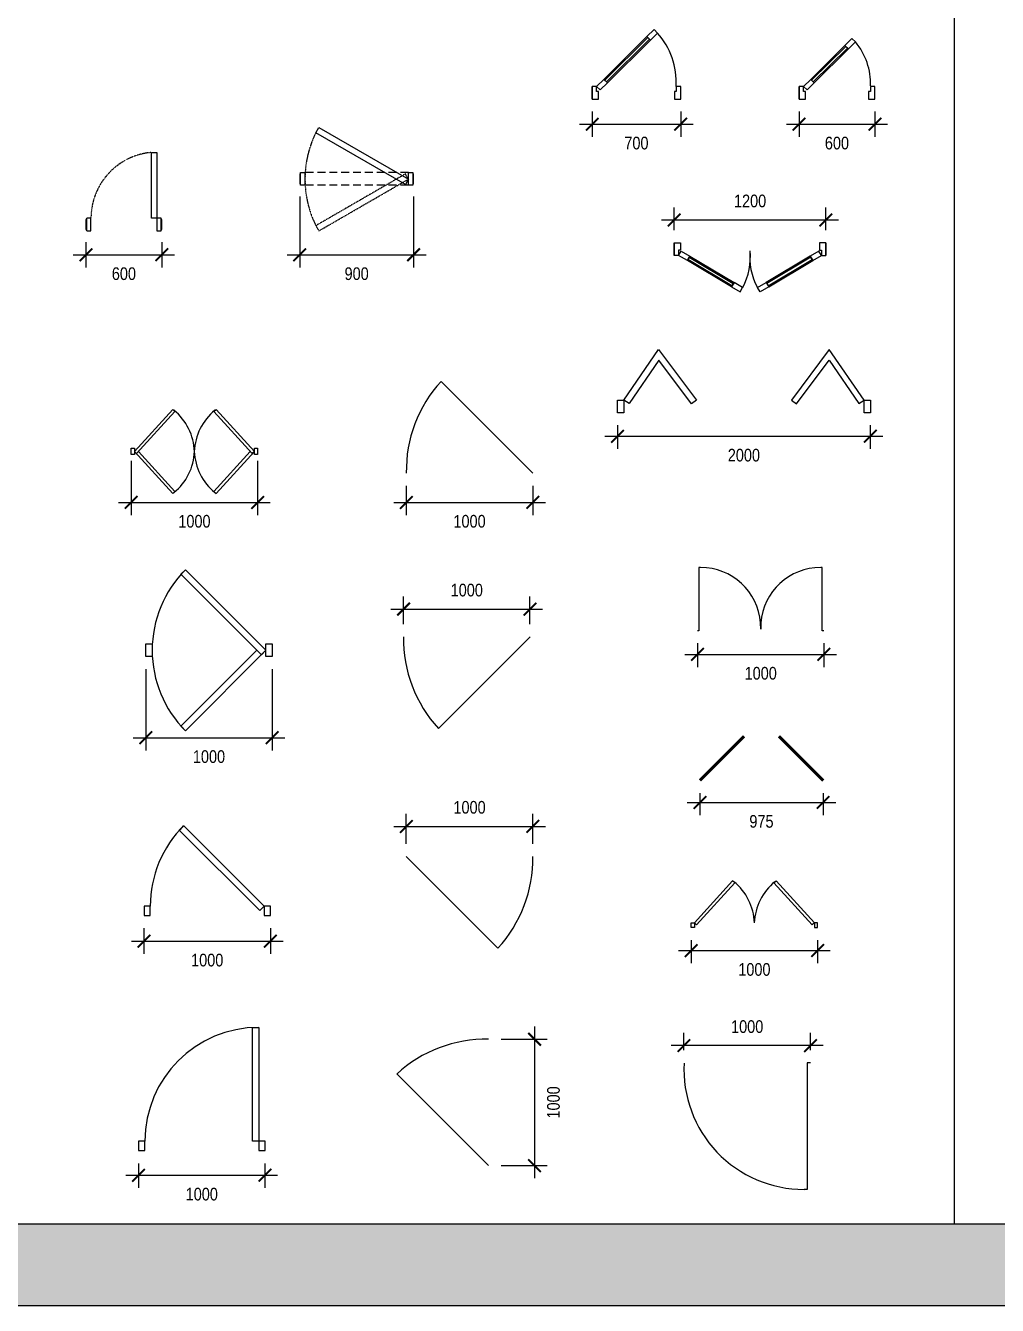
# Model space of a CAD drawing. Header units: millimetres. Extents: x -8671 to 35270, y 66420 to 88108.
# Drawn here: x 12151 to 19838, y 66420 to 76541 of the extents above; entities that cross this region are included whole.
import ezdxf

# ---------------------------------------------------------------- set-up
doc = ezdxf.new("R2010")
doc.units = ezdxf.units.MM
doc.linetypes.add('HIDDEN2', pattern=[0.1875, 0.125, -0.0625])
doc.linetypes.add('HIDDEN4', pattern=[0.09375, 0.0625, -0.03125])
doc.styles.add('DIM', font='', dxfattribs={"height": 100})
doc.styles.get('DIM').set_extended_font_data('VNI-Helve-Condense')
doc.dimstyles.new('100', dxfattribs={"dimtxt": 100, "dimasz": 100, "dimexe": 100, "dimexo": 100, "dimgap": 100, "dimtad": 2, "dimdec": 0, "dimzin": 0, "dimdsep": 46, "dimtxsty": 'DIM', "dimblk": 'ARCHTICK', "dimcen": 100, "dimdle": 100, "dimadec": 0, "dimazin": 0, "dimtfac": 1, "dimtdec": 0, "dimtofl": 0, "dimtmove": 0, "dimatfit": 3, "dimldrblk": 'ARCHTICK', "dimfxl": 0, "dimtolj": 1, "dimtzin": 0, "dimarcsym": 0})

# ---------------------------------------------------------------- blocks, each defined once
blk = doc.blocks.new('A$C6CE142D2')
for points in [[(594, 100), (520, 100), (520, 620), (560, 620), (560, 0), (594, 0)], [(6, 0), (40, 0), (40, 100), (6, 100)], [(6, 0), (6, 100)], [(594, 0), (594, 100)]]:
    blk.add_lwpolyline(points)
for points in [[(0, 10), (6, 10), (6, 90), (0, 90)], [(594, 10), (600, 10), (600, 90), (594, 90)]]:
    blk.add_lwpolyline(points, close=True)
at = {"linetype": 'HIDDEN4'}
blk.add_arc((563, 99), 523, 94.7184, 179.8628, dxfattribs=at)
blk = doc.blocks.new('A$C3B28073B')
at = {"linetype": 'HIDDEN2', "ltscale": 500}
for p, q in [((859, 461), (41, 461)), ((859, 361), (41, 361))]:
    blk.add_line(p, q, dxfattribs=at)
for points in [[(151, 817), (859, 409), (835, 367), (127, 776)], [(0, 371), (6, 371), (6, 451), (0, 451)], [(41, 461), (41, 361), (6, 361), (6, 461)], [(894, 461), (894, 361), (859, 361), (859, 461)], [(894, 371), (900, 371), (900, 451), (894, 451)]]:
    blk.add_lwpolyline(points, close=True)
at = {"linetype": 'HIDDEN4'}
blk.add_lwpolyline([(151, 0), (859, 409), (835, 450), (127, 41)], close=True, dxfattribs=at)
blk.add_arc((869, 409), 828, 153.6523, 206.3477, dxfattribs=at)
blk = doc.blocks.new('_ArchTick')
at = {"color": 0, "linetype": 'ByBlock', "const_width": 0.15}
blk.add_lwpolyline([(-0.5, -0.5), (0.5, 0.5)], dxfattribs=at)
blk = doc.blocks.new('*D99')
at = {"color": 0, "lineweight": -2}
for p, q in [((12629, 74827), (12629, 74628)), ((13229, 74827), (13229, 74628)), ((12529, 74728), (13329, 74728))]:
    blk.add_line(p, q, dxfattribs=at)
at = {"layer": 'DEFPOINTS', "color": 0}
for p in [(12629, 74927), (13229, 74927), (13229, 74728)]:
    blk.add_point(p, dxfattribs=at)
at = {"color": 0, "lineweight": -2, "xscale": 100, "yscale": 100, "zscale": 100, "rotation": 180}
blk.add_blockref('_ArchTick', (12629, 74728), dxfattribs=at)
at = {"color": 0, "lineweight": -2, "xscale": 100, "yscale": 100, "zscale": 100}
blk.add_blockref('_ArchTick', (13229, 74728), dxfattribs=at)
at = {"color": 0, "insert": (12929, 74578), "char_height": 100, "attachment_point": 5, "style": 'DIM'}
blk.add_mtext('\\A1;600', dxfattribs=at)
blk = doc.blocks.new('*D100')
at = {"color": 0, "lineweight": -2}
for p, q in [((14320, 75188), (14320, 74628)), ((15220, 75188), (15220, 74628)), ((14220, 74728), (15320, 74728))]:
    blk.add_line(p, q, dxfattribs=at)
at = {"layer": 'DEFPOINTS', "color": 0}
for p in [(14320, 75288), (15220, 75288), (15220, 74728)]:
    blk.add_point(p, dxfattribs=at)
at = {"color": 0, "lineweight": -2, "xscale": 100, "yscale": 100, "zscale": 100, "rotation": 180}
blk.add_blockref('_ArchTick', (14320, 74728), dxfattribs=at)
at = {"color": 0, "lineweight": -2, "xscale": 100, "yscale": 100, "zscale": 100}
blk.add_blockref('_ArchTick', (15220, 74728), dxfattribs=at)
at = {"color": 0, "insert": (14770, 74578), "char_height": 100, "attachment_point": 5, "style": 'DIM'}
blk.add_mtext('\\A1;900', dxfattribs=at)
blk = doc.blocks.new('format')
at = {"true_color": 0x546d8e}
h = blk.add_hatch(color=155, dxfattribs=at)
h.set_gradient(color1=(68, 68, 68), color2=(84, 109, 142), tint=1)
h.paths.add_polyline_path([(-4943, 67066), (-4943, 66420), (35270, 66420), (35270, 67066)])
at = {"color": 155, "true_color": 0x546d8e}
for p, q in [((19500, 67066), (19500, 87060)), ((-4943, 67066), (35270, 67066)), ((-4943, 66420), (35270, 66420))]:
    blk.add_line(p, q, dxfattribs=at)
blk = doc.blocks.new('A$C7FA31A0A')
for p, q in [((328, 666), (25, 333)), ((43, 316), (346, 649)), ((346, 649), (328, 666)), ((654, 649), (672, 666)), ((957, 316), (654, 649)), ((672, 666), (975, 333)), ((0, 308), (0, 358)), ((0, 358), (25, 358)), ((25, 308), (0, 308)), ((25, 358), (25, 308)), ((328, 0), (25, 333)), ((25, 333), (43, 316)), ((59, 333), (346, 17)), ((941, 333), (654, 17)), ((672, 0), (975, 333)), ((975, 333), (957, 316)), ((975, 308), (975, 358)), ((975, 358), (1000, 358)), ((1000, 308), (975, 308)), ((1000, 358), (1000, 308)), ((346, 17), (328, 0)), ((654, 17), (672, 0))]:
    blk.add_line(p, q)
for centre, start, end in [((60, 316), 2.2071, 50.923), ((940, 316), 129.077, 177.7929), ((60, 350), 309.077, 357.7929), ((940, 350), 182.2071, 230.923)]:
    blk.add_arc(centre, 441, start, end)
blk = doc.blocks.new('A$C01DB128E')
blk.add_line((1000, 0), (275, 725))
blk.add_arc((1043, 19), 1043, 137.4091, 181.0464)
blk = doc.blocks.new('A$C27D12597')
for p, q in [((278, 1237), (314, 1273)), ((915, 601), (278, 1237)), ((314, 1273), (950, 636)), ((0, 586), (0, 686)), ((0, 686), (50, 686)), ((50, 686), (50, 586)), ((879, 636), (278, 35)), ((314, 0), (950, 636)), ((950, 636), (915, 672)), ((950, 636), (915, 601)), ((950, 586), (950, 686)), ((950, 686), (1000, 686)), ((1000, 686), (1000, 586)), ((50, 586), (0, 586)), ((1000, 586), (950, 586)), ((278, 35), (314, 0))]:
    blk.add_line(p, q)
for start, end in [(135, 180), (180, 225)]:
    blk.add_arc((950, 636), 900, start, end)
blk = doc.blocks.new('A$C1346559C')
blk.add_line((1000, 725), (275, 0))
blk.add_arc((1043, 706), 1043, 178.9536, 222.5909)
blk = doc.blocks.new('A$C68901CC0')
for p, q in [((278, 676), (314, 711)), ((314, 711), (950, 75)), ((915, 40), (278, 676)), ((0, 75), (0, 0)), ((50, 75), (0, 75)), ((0, 0), (50, 0)), ((50, 0), (50, 75)), ((950, 75), (915, 40)), ((950, 75), (950, 0)), ((1000, 75), (950, 75)), ((950, 0), (1000, 0)), ((1000, 0), (1000, 75))]:
    blk.add_line(p, q)
blk.add_arc((950, 75), 900, 135, 180)
blk = doc.blocks.new('A$C6491041C')
blk.add_line((0, 725), (725, 0))
blk.add_arc((-43, 706), 1043, 317.4091, 1.0464)
blk = doc.blocks.new('A$C44C20BCD')
for p, q in [((900, 75), (900, 975)), ((900, 975), (950, 975)), ((950, 975), (950, 75)), ((0, 75), (0, 0)), ((50, 75), (0, 75)), ((0, 0), (50, 0)), ((50, 0), (50, 75)), ((950, 75), (900, 75)), ((950, 75), (950, 0)), ((1000, 75), (950, 75)), ((950, 0), (1000, 0)), ((1000, 0), (1000, 75))]:
    blk.add_line(p, q)
blk.add_arc((950, 75), 900, 90, 180)
blk = doc.blocks.new('A$C752666D2')
for p, q in [((1000, 1000), (975, 1000)), ((975, 1000), (975, 0)), ((975, 0), (950, 0))]:
    blk.add_line(p, q)
blk.add_arc((950, 951), 951, 177.0624, 270)
blk = doc.blocks.new('A$C3C032968')
for p, q in [((0, 0), (0, 100)), ((0, 100), (0, 0)), ((700, 0), (700, 100)), ((700, 0), (700, 100))]:
    blk.add_line(p, q)
for points in [[(517, 522), (461, 466), (433, 494), (489, 551)], [(120, 128), (461, 466), (433, 494), (92, 156)], [(113, 135), (454, 473), (440, 487), (99, 149)], [(63, 72), (120, 128), (92, 156), (35, 100)], [(35, 100), (0, 100), (0, 0), (50, 0), (50, 50), (50, 60), (35, 60)], [(665, 100), (665, 60), (650, 60), (650, 50), (650, 0), (700, 0), (700, 100)]]:
    blk.add_lwpolyline(points, close=True)
blk.add_arc((72, 129), 593, 357.2313, 41.4937)
blk = doc.blocks.new('A$C3E2B50BB')
for p, q in [((0, 0), (0, 100)), ((0, 100), (0, 0)), ((600, 0), (600, 100)), ((600, 0), (600, 100))]:
    blk.add_line(p, q)
for points in [[(120, 128), (390, 396), (362, 424), (92, 156)], [(113, 135), (383, 403), (369, 417), (99, 149)], [(446, 452), (390, 396), (362, 424), (418, 480)], [(63, 72), (120, 128), (92, 156), (35, 100)], [(35, 100), (0, 100), (0, 0), (50, 0), (50, 50), (50, 60), (35, 60)], [(565, 100), (565, 60), (550, 60), (550, 50), (550, 0), (600, 0), (600, 100)]]:
    blk.add_lwpolyline(points, close=True)
blk.add_arc((63, 127), 502, 357.363, 40.2857)
blk = doc.blocks.new('A$C036642B2')
for p, q in [((0, 389), (0, 289)), ((0, 289), (0, 389)), ((0, 289), (0, 389)), ((0, 389), (50, 389)), ((50, 329), (35, 329)), ((35, 329), (35, 289)), ((35, 289), (55, 323)), ((50, 389), (50, 339)), ((50, 339), (50, 329)), ((55, 323), (124, 283)), ((1145, 323), (1076, 283)), ((1165, 289), (1145, 323)), ((1200, 389), (1150, 389)), ((1150, 389), (1150, 339)), ((1150, 339), (1150, 329)), ((1150, 329), (1165, 329)), ((1165, 329), (1165, 289)), ((1200, 289), (1200, 389)), ((1200, 289), (1200, 389)), ((1200, 389), (1200, 289)), ((35, 289), (0, 289)), ((104, 248), (35, 289)), ((104, 248), (124, 283)), ((124, 283), (104, 248)), ((452, 41), (104, 248)), ((109, 257), (119, 274)), ((457, 49), (109, 257)), ((119, 274), (467, 67)), ((124, 283), (473, 75)), ((1076, 283), (727, 75)), ((1081, 274), (733, 67)), ((743, 49), (1091, 257)), ((748, 41), (1096, 248)), ((1076, 283), (1096, 248)), ((1096, 248), (1076, 283)), ((1091, 257), (1081, 274)), ((1096, 248), (1165, 289)), ((1165, 289), (1200, 289)), ((473, 75), (452, 41)), ((473, 75), (452, 41)), ((452, 41), (521, 0)), ((467, 67), (457, 49)), ((541, 34), (473, 75)), ((521, 0), (541, 34)), ((659, 34), (727, 75)), ((679, 0), (659, 34)), ((748, 41), (679, 0)), ((727, 75), (748, 41)), ((727, 75), (748, 41)), ((733, 67), (743, 49))]:
    blk.add_line(p, q)
for centre, start, end in [((77, 280), 332.1893, 4.9635), ((1123, 280), 175.0365, 207.8107)]:
    blk.add_arc(centre, 526, start, end)
blk = doc.blocks.new('A$C20B1713A')
for p, q in [((50, 100), (325, 500)), ((327, 414), (91, 72)), ((325, 500), (625, 100)), ((585, 70), (327, 414)), ((1675, 500), (1375, 100)), ((1415, 70), (1673, 414)), ((1673, 414), (1909, 72)), ((1950, 100), (1675, 500)), ((0, 0), (0, 100)), ((0, 100), (50, 100)), ((50, 0), (0, 0)), ((50, 100), (50, 0)), ((91, 72), (50, 100)), ((625, 100), (585, 70)), ((1375, 100), (1415, 70)), ((1909, 72), (1950, 100)), ((1950, 0), (1950, 100)), ((1950, 100), (2000, 100)), ((2000, 0), (1950, 0)), ((2000, 100), (2000, 0))]:
    blk.add_line(p, q)
blk = doc.blocks.new('A$C00F00890')
for p, q in [((25, 500), (12, 500)), ((12, 500), (12, 0)), ((987, 500), (975, 500)), ((987, 0), (987, 500)), ((12, 0), (0, 0)), ((500, 12), (499, 63)), ((501, 63), (500, 12)), ((1000, 0), (987, 0))]:
    blk.add_line(p, q)
for centre, start, end in [((25, 24), 4.5976, 90), ((975, 24), 90, 175.4024)]:
    blk.add_arc(centre, 476, start, end)
blk = doc.blocks.new('A$C26716D79')
blk.add_lwpolyline([(984, 9, 25, 25, 0), (634, 359, 0, 0, 0.198398), (496, 21, 0, 0, 0.198398), (359, 359, 25, 25, 0), (9, 9, 0, 0, 0)], format="xyseb")
blk = doc.blocks.new('A$C7C735C75')
for p, q in [((328, 370), (25, 38)), ((43, 21), (346, 354)), ((346, 354), (328, 370)), ((654, 354), (672, 370)), ((957, 21), (654, 354)), ((672, 370), (975, 38)), ((0, 0), (0, 38)), ((0, 38), (25, 38)), ((25, 0), (0, 0)), ((25, 38), (43, 21)), ((25, 38), (25, 0)), ((975, 38), (957, 21)), ((975, 38), (975, 0)), ((1000, 38), (975, 38)), ((975, 0), (1000, 0)), ((1000, 0), (1000, 38))]:
    blk.add_line(p, q)
for centre, start, end in [((60, 21), 2.2071, 50.923), ((940, 21), 129.077, 177.7929)]:
    blk.add_arc(centre, 441, start, end)
blk = doc.blocks.new('*D140')
at = {"color": 0, "lineweight": -2}
for p, q in [((12987, 73098), (12987, 72670)), ((13987, 73098), (13987, 72670)), ((12887, 72770), (14087, 72770))]:
    blk.add_line(p, q, dxfattribs=at)
at = {"layer": 'DEFPOINTS', "color": 0}
for p in [(12987, 73198), (13987, 73198), (13987, 72770)]:
    blk.add_point(p, dxfattribs=at)
at = {"color": 0, "lineweight": -2, "xscale": 100, "yscale": 100, "zscale": 100, "rotation": 180}
blk.add_blockref('_ArchTick', (12987, 72770), dxfattribs=at)
at = {"color": 0, "lineweight": -2, "xscale": 100, "yscale": 100, "zscale": 100}
blk.add_blockref('_ArchTick', (13987, 72770), dxfattribs=at)
at = {"color": 0, "insert": (13487, 72620), "char_height": 100, "attachment_point": 5, "style": 'DIM'}
blk.add_mtext('\\A1;1000', dxfattribs=at)
blk = doc.blocks.new('*D141')
at = {"color": 0, "lineweight": -2}
for p, q in [((13102, 71451), (13102, 70809)), ((14102, 71451), (14102, 70809)), ((13002, 70909), (14202, 70909))]:
    blk.add_line(p, q, dxfattribs=at)
at = {"layer": 'DEFPOINTS', "color": 0}
for p in [(13102, 71551), (14102, 71551), (14102, 70909)]:
    blk.add_point(p, dxfattribs=at)
at = {"color": 0, "lineweight": -2, "xscale": 100, "yscale": 100, "zscale": 100, "rotation": 180}
blk.add_blockref('_ArchTick', (13102, 70909), dxfattribs=at)
at = {"color": 0, "lineweight": -2, "xscale": 100, "yscale": 100, "zscale": 100}
blk.add_blockref('_ArchTick', (14102, 70909), dxfattribs=at)
at = {"color": 0, "insert": (13602, 70759), "char_height": 100, "attachment_point": 5, "style": 'DIM'}
blk.add_mtext('\\A1;1000', dxfattribs=at)
blk = doc.blocks.new('*D142')
at = {"color": 0, "lineweight": -2}
for p, q in [((13088, 69402), (13088, 69200)), ((14088, 69402), (14088, 69200)), ((12988, 69300), (14188, 69300))]:
    blk.add_line(p, q, dxfattribs=at)
at = {"layer": 'DEFPOINTS', "color": 0}
for p in [(13088, 69502), (14088, 69502), (14088, 69300)]:
    blk.add_point(p, dxfattribs=at)
at = {"color": 0, "lineweight": -2, "xscale": 100, "yscale": 100, "zscale": 100, "rotation": 180}
blk.add_blockref('_ArchTick', (13088, 69300), dxfattribs=at)
at = {"color": 0, "lineweight": -2, "xscale": 100, "yscale": 100, "zscale": 100}
blk.add_blockref('_ArchTick', (14088, 69300), dxfattribs=at)
at = {"color": 0, "insert": (13588, 69150), "char_height": 100, "attachment_point": 5, "style": 'DIM'}
blk.add_mtext('\\A1;1000', dxfattribs=at)
blk = doc.blocks.new('*D143')
at = {"color": 0, "lineweight": -2}
for p, q in [((13045, 67543), (13045, 67349)), ((14045, 67543), (14045, 67349)), ((12945, 67449), (14145, 67449))]:
    blk.add_line(p, q, dxfattribs=at)
at = {"layer": 'DEFPOINTS', "color": 0}
for p in [(13045, 67643), (14045, 67643), (14045, 67449)]:
    blk.add_point(p, dxfattribs=at)
at = {"color": 0, "lineweight": -2, "xscale": 100, "yscale": 100, "zscale": 100, "rotation": 180}
blk.add_blockref('_ArchTick', (13045, 67449), dxfattribs=at)
at = {"color": 0, "lineweight": -2, "xscale": 100, "yscale": 100, "zscale": 100}
blk.add_blockref('_ArchTick', (14045, 67449), dxfattribs=at)
at = {"color": 0, "insert": (13545, 67299), "char_height": 100, "attachment_point": 5, "style": 'DIM'}
blk.add_mtext('\\A1;1000', dxfattribs=at)
blk = doc.blocks.new('*D144')
at = {"color": 0, "lineweight": -2}
for p, q in [((15163, 72902), (15163, 72670)), ((16163, 72902), (16163, 72670)), ((15063, 72770), (16263, 72770))]:
    blk.add_line(p, q, dxfattribs=at)
at = {"layer": 'DEFPOINTS', "color": 0}
for p in [(15163, 73002), (16163, 73002), (16163, 72770)]:
    blk.add_point(p, dxfattribs=at)
at = {"color": 0, "lineweight": -2, "xscale": 100, "yscale": 100, "zscale": 100, "rotation": 180}
blk.add_blockref('_ArchTick', (15163, 72770), dxfattribs=at)
at = {"color": 0, "lineweight": -2, "xscale": 100, "yscale": 100, "zscale": 100}
blk.add_blockref('_ArchTick', (16163, 72770), dxfattribs=at)
at = {"color": 0, "insert": (15663, 72620), "char_height": 100, "attachment_point": 5, "style": 'DIM'}
blk.add_mtext('\\A1;1000', dxfattribs=at)
blk = doc.blocks.new('*D145')
at = {"color": 0, "lineweight": -2}
for p, q in [((15141, 71807), (15141, 72026)), ((16141, 71807), (16141, 72026)), ((15041, 71926), (16241, 71926))]:
    blk.add_line(p, q, dxfattribs=at)
at = {"layer": 'DEFPOINTS', "color": 0}
for p in [(16141, 71926), (15141, 71707), (16141, 71707)]:
    blk.add_point(p, dxfattribs=at)
at = {"color": 0, "lineweight": -2, "xscale": 100, "yscale": 100, "zscale": 100, "rotation": 180}
blk.add_blockref('_ArchTick', (15141, 71926), dxfattribs=at)
at = {"color": 0, "lineweight": -2, "xscale": 100, "yscale": 100, "zscale": 100}
blk.add_blockref('_ArchTick', (16141, 71926), dxfattribs=at)
at = {"color": 0, "insert": (15641, 72076), "char_height": 100, "attachment_point": 5, "style": 'DIM'}
blk.add_mtext('\\A1;1000', dxfattribs=at)
blk = doc.blocks.new('*D146')
at = {"color": 0, "lineweight": -2}
for p, q in [((15163, 70070), (15163, 70308)), ((16163, 70070), (16163, 70308)), ((15063, 70208), (16263, 70208))]:
    blk.add_line(p, q, dxfattribs=at)
at = {"layer": 'DEFPOINTS', "color": 0}
for p in [(16163, 70208), (15163, 69970), (16163, 69970)]:
    blk.add_point(p, dxfattribs=at)
at = {"color": 0, "lineweight": -2, "xscale": 100, "yscale": 100, "zscale": 100, "rotation": 180}
blk.add_blockref('_ArchTick', (15163, 70208), dxfattribs=at)
at = {"color": 0, "lineweight": -2, "xscale": 100, "yscale": 100, "zscale": 100}
blk.add_blockref('_ArchTick', (16163, 70208), dxfattribs=at)
at = {"color": 0, "insert": (15663, 70358), "char_height": 100, "attachment_point": 5, "style": 'DIM'}
blk.add_mtext('\\A1;1000', dxfattribs=at)
blk = doc.blocks.new('*D147')
at = {"color": 0, "lineweight": -2}
for p, q in [((17359, 68437), (17359, 68574)), ((18359, 68437), (18359, 68574)), ((18459, 68474), (17259, 68474))]:
    blk.add_line(p, q, dxfattribs=at)
at = {"layer": 'DEFPOINTS', "color": 0}
for p in [(17359, 68474), (17359, 68337), (18359, 68337)]:
    blk.add_point(p, dxfattribs=at)
at = {"color": 0, "lineweight": -2, "xscale": 100, "yscale": 100, "zscale": 100, "rotation": 180}
blk.add_blockref('_ArchTick', (17359, 68474), dxfattribs=at)
at = {"color": 0, "lineweight": -2, "xscale": 100, "yscale": 100, "zscale": 100}
blk.add_blockref('_ArchTick', (18359, 68474), dxfattribs=at)
at = {"color": 0, "insert": (17859, 68624), "char_height": 100, "attachment_point": 5, "style": 'DIM'}
blk.add_mtext('\\A1;1000', dxfattribs=at)
blk = doc.blocks.new('*D150')
at = {"color": 0, "lineweight": -2}
for p, q in [((16633, 75860), (16633, 75661)), ((17333, 75860), (17333, 75661)), ((16533, 75761), (17433, 75761))]:
    blk.add_line(p, q, dxfattribs=at)
at = {"layer": 'DEFPOINTS', "color": 0}
for p in [(16633, 75960), (17333, 75960), (17333, 75761)]:
    blk.add_point(p, dxfattribs=at)
at = {"color": 0, "lineweight": -2, "xscale": 100, "yscale": 100, "zscale": 100, "rotation": 180}
blk.add_blockref('_ArchTick', (16633, 75761), dxfattribs=at)
at = {"color": 0, "lineweight": -2, "xscale": 100, "yscale": 100, "zscale": 100}
blk.add_blockref('_ArchTick', (17333, 75761), dxfattribs=at)
at = {"color": 0, "insert": (16983, 75611), "char_height": 100, "attachment_point": 5, "style": 'DIM'}
blk.add_mtext('\\A1;700', dxfattribs=at)
blk = doc.blocks.new('*D151')
at = {"color": 0, "lineweight": -2}
for p, q in [((18269, 75860), (18269, 75661)), ((18869, 75860), (18869, 75661)), ((18169, 75761), (18969, 75761))]:
    blk.add_line(p, q, dxfattribs=at)
at = {"layer": 'DEFPOINTS', "color": 0}
for p in [(18269, 75960), (18869, 75960), (18869, 75761)]:
    blk.add_point(p, dxfattribs=at)
at = {"color": 0, "lineweight": -2, "xscale": 100, "yscale": 100, "zscale": 100, "rotation": 180}
blk.add_blockref('_ArchTick', (18269, 75761), dxfattribs=at)
at = {"color": 0, "lineweight": -2, "xscale": 100, "yscale": 100, "zscale": 100}
blk.add_blockref('_ArchTick', (18869, 75761), dxfattribs=at)
at = {"color": 0, "insert": (18569, 75611), "char_height": 100, "attachment_point": 5, "style": 'DIM'}
blk.add_mtext('\\A1;600', dxfattribs=at)
blk = doc.blocks.new('*D152')
at = {"color": 0, "lineweight": -2}
for p, q in [((17282, 74924), (17282, 75103)), ((18482, 74924), (18482, 75103)), ((18582, 75003), (17182, 75003))]:
    blk.add_line(p, q, dxfattribs=at)
at = {"layer": 'DEFPOINTS', "color": 0}
for p in [(17282, 75003), (17282, 74824), (18482, 74824)]:
    blk.add_point(p, dxfattribs=at)
at = {"color": 0, "lineweight": -2, "xscale": 100, "yscale": 100, "zscale": 100, "rotation": 180}
blk.add_blockref('_ArchTick', (17282, 75003), dxfattribs=at)
at = {"color": 0, "lineweight": -2, "xscale": 100, "yscale": 100, "zscale": 100}
blk.add_blockref('_ArchTick', (18482, 75003), dxfattribs=at)
at = {"color": 0, "insert": (17882, 75153), "char_height": 100, "attachment_point": 5, "style": 'DIM'}
blk.add_mtext('\\A1;1200', dxfattribs=at)
blk = doc.blocks.new('*D153')
at = {"color": 0, "lineweight": -2}
for p, q in [((16833, 73380), (16833, 73193)), ((18833, 73380), (18833, 73193)), ((16733, 73293), (18933, 73293))]:
    blk.add_line(p, q, dxfattribs=at)
at = {"layer": 'DEFPOINTS', "color": 0}
for p in [(16833, 73480), (18833, 73480), (18833, 73293)]:
    blk.add_point(p, dxfattribs=at)
at = {"color": 0, "lineweight": -2, "xscale": 100, "yscale": 100, "zscale": 100, "rotation": 180}
blk.add_blockref('_ArchTick', (16833, 73293), dxfattribs=at)
at = {"color": 0, "lineweight": -2, "xscale": 100, "yscale": 100, "zscale": 100}
blk.add_blockref('_ArchTick', (18833, 73293), dxfattribs=at)
at = {"color": 0, "insert": (17833, 73143), "char_height": 100, "attachment_point": 5, "style": 'DIM'}
blk.add_mtext('\\A1;2000', dxfattribs=at)
blk = doc.blocks.new('*D154')
at = {"color": 0, "lineweight": -2}
for p, q in [((17466, 71656), (17466, 71468)), ((18466, 71656), (18466, 71468)), ((17366, 71568), (18566, 71568))]:
    blk.add_line(p, q, dxfattribs=at)
at = {"layer": 'DEFPOINTS', "color": 0}
for p in [(17466, 71756), (18466, 71756), (18466, 71568)]:
    blk.add_point(p, dxfattribs=at)
at = {"color": 0, "lineweight": -2, "xscale": 100, "yscale": 100, "zscale": 100, "rotation": 180}
blk.add_blockref('_ArchTick', (17466, 71568), dxfattribs=at)
at = {"color": 0, "lineweight": -2, "xscale": 100, "yscale": 100, "zscale": 100}
blk.add_blockref('_ArchTick', (18466, 71568), dxfattribs=at)
at = {"color": 0, "insert": (17966, 71418), "char_height": 100, "attachment_point": 5, "style": 'DIM'}
blk.add_mtext('\\A1;1000', dxfattribs=at)
blk = doc.blocks.new('*D155')
at = {"color": 0, "lineweight": -2}
for p, q in [((17485, 70470), (17485, 70297)), ((18460, 70470), (18460, 70297)), ((17385, 70397), (18560, 70397))]:
    blk.add_line(p, q, dxfattribs=at)
at = {"layer": 'DEFPOINTS', "color": 0}
for p in [(17485, 70570), (18460, 70570), (18460, 70397)]:
    blk.add_point(p, dxfattribs=at)
at = {"color": 0, "lineweight": -2, "xscale": 100, "yscale": 100, "zscale": 100, "rotation": 180}
blk.add_blockref('_ArchTick', (17485, 70397), dxfattribs=at)
at = {"color": 0, "lineweight": -2, "xscale": 100, "yscale": 100, "zscale": 100}
blk.add_blockref('_ArchTick', (18460, 70397), dxfattribs=at)
at = {"color": 0, "insert": (17972, 70247), "char_height": 100, "attachment_point": 5, "style": 'DIM'}
blk.add_mtext('\\A1;975', dxfattribs=at)
blk = doc.blocks.new('*D156')
at = {"color": 0, "lineweight": -2}
for p, q in [((17316, 69226), (18516, 69226)), ((17416, 69307), (17416, 69126)), ((18416, 69307), (18416, 69126))]:
    blk.add_line(p, q, dxfattribs=at)
at = {"layer": 'DEFPOINTS', "color": 0}
for p in [(17416, 69407), (18416, 69407), (18416, 69226)]:
    blk.add_point(p, dxfattribs=at)
at = {"color": 0, "lineweight": -2, "xscale": 100, "yscale": 100, "zscale": 100, "rotation": 180}
blk.add_blockref('_ArchTick', (17416, 69226), dxfattribs=at)
at = {"color": 0, "lineweight": -2, "xscale": 100, "yscale": 100, "zscale": 100}
blk.add_blockref('_ArchTick', (18416, 69226), dxfattribs=at)
at = {"color": 0, "insert": (17916, 69076), "char_height": 100, "attachment_point": 5, "style": 'DIM'}
blk.add_mtext('\\A1;1000', dxfattribs=at)
blk = doc.blocks.new('*D157')
at = {"color": 0, "lineweight": -2}
for p, q in [((16177, 68625), (16177, 67425)), ((15913, 68525), (16277, 68525)), ((15913, 67525), (16277, 67525))]:
    blk.add_line(p, q, dxfattribs=at)
at = {"layer": 'DEFPOINTS', "color": 0}
for p in [(15813, 68525), (15813, 67525), (16177, 67525)]:
    blk.add_point(p, dxfattribs=at)
at = {"color": 0, "lineweight": -2, "xscale": 100, "yscale": 100, "zscale": 100}
for p, rotation in [((16177, 68525), 90), ((16177, 67525), 270)]:
    blk.add_blockref('_ArchTick', p, dxfattribs=dict(at, rotation=rotation))
at = {"color": 0, "insert": (16327, 68025), "char_height": 100, "attachment_point": 5, "rotation": 90, "style": 'DIM'}
blk.add_mtext('\\A1;1000', dxfattribs=at)
blk = doc.blocks.new('A$C632F33FF')
blk.add_line((725, 0), (0, 725))
blk.add_arc((706, -43), 1043, 88.9536, 132.5909)

msp = doc.modelspace()

# ---------------------------------------------------------------- block references
for name, p in [('format', (0, 0)), ('A$C3C032968', (16633.5, 75959.5)), ('A$C3E2B50BB', (18269.2, 75959.5)), ('A$C3B28073B', (14320.3, 74917.2)), ('A$C6CE142D2', (12628.6, 74917.2)), ('A$C036642B2', (17281.8, 74434.6)), ('A$C20B1713A', (16833.3, 73479.5)), ('A$C01DB128E', (15162.7, 73002.1)), ('A$C7FA31A0A', (12986.8, 72839.9)), ('A$C27D12597', (13102.4, 70964.6)), ('A$C00F00890', (17465.9, 71755.5)), ('A$C1346559C', (15141.4, 70982.4)), ('A$C26716D79', (17475.9, 70561.4)), ('A$C68901CC0', (13088.1, 69502.4)), ('A$C6491041C', (15162.9, 69245)), ('A$C7C735C75', (17416.1, 69407.1)), ('A$C44C20BCD', (13045.2, 67643.5)), ('A$C632F33FF', (15087.6, 67524.9)), ('A$C752666D2', (17359.4, 67336.9))]:
    msp.add_blockref(name, p)

# ---------------------------------------------------------------- dimensions: what is measured, and where the dimension line sits
for base, p1, p2, picture, middle in [((17333.5, 75760.6), (16633.5, 75959.5), (17333.5, 75959.5), '*D150', (16983.5, 75610.6)), ((18869.2, 75760.6), (18269.2, 75959.5), (18869.2, 75959.5), '*D151', (18569.2, 75610.6)), ((15220.3, 74727.9), (14320.3, 75288.3), (15220.3, 75288.3), '*D100', (14770.3, 74577.9)), ((17281.8, 75002.9), (18481.8, 74823.7), (17281.8, 74823.7), '*D152', (17881.8, 75152.9)), ((13228.6, 74727.9), (12628.6, 74927.2), (13228.6, 74927.2), '*D99', (12928.6, 74577.9)), ((18833.3, 73293.3), (16833.3, 73479.5), (18833.3, 73479.5), '*D153', (17833.3, 73143.3)), ((13986.8, 72769.5), (12986.8, 73197.9), (13986.8, 73197.9), '*D140', (13486.8, 72619.5)), ((16162.7, 72769.5), (15162.7, 73002.1), (16162.7, 73002.1), '*D144', (15662.7, 72619.5)), ((16141.4, 71926.2), (15141.4, 71707.4), (16141.4, 71707.4), '*D145', (15641.4, 72076.2)), ((18465.9, 71568.5), (17465.9, 71755.5), (18465.9, 71755.5), '*D154', (17965.9, 71418.5)), ((14102.4, 70908.7), (13102.4, 71551), (14102.4, 71551), '*D141', (13602.4, 70758.7)), ((18459.7, 70397.3), (17484.7, 70570.3), (18459.7, 70570.3), '*D155', (17972.2, 70247.3)), ((16162.9, 70207.7), (15162.9, 69970), (16162.9, 69970), '*D146', (15662.9, 70357.7)), ((14088.1, 69299.9), (13088.1, 69502.4), (14088.1, 69502.4), '*D142', (13588.1, 69149.9)), ((18416.1, 69225.8), (17416.1, 69407.1), (18416.1, 69407.1), '*D156', (17916.1, 69075.8)), ((17359.4, 68473.8), (18359.4, 68336.9), (17359.4, 68336.9), '*D147', (17859.4, 68623.8)), ((14045.2, 67448.8), (13045.2, 67643.5), (14045.2, 67643.5), '*D143', (13545.2, 67298.8))]:
    dim = msp.add_linear_dim(base=base, p1=p1, p2=p2, dimstyle='100')
    dim.commit()
    dim.dimension.update_dxf_attribs({"geometry": picture, "text_midpoint": middle})
dim = msp.add_linear_dim(base=(16177.4, 67524.9), p1=(15812.6, 68524.9), p2=(15812.6, 67524.9), angle=90, dimstyle='100')
dim.commit()
dim.dimension.update_dxf_attribs({"geometry": '*D157', "text_midpoint": (16327.4, 68024.9)})

doc.saveas('drawing.dxf')
